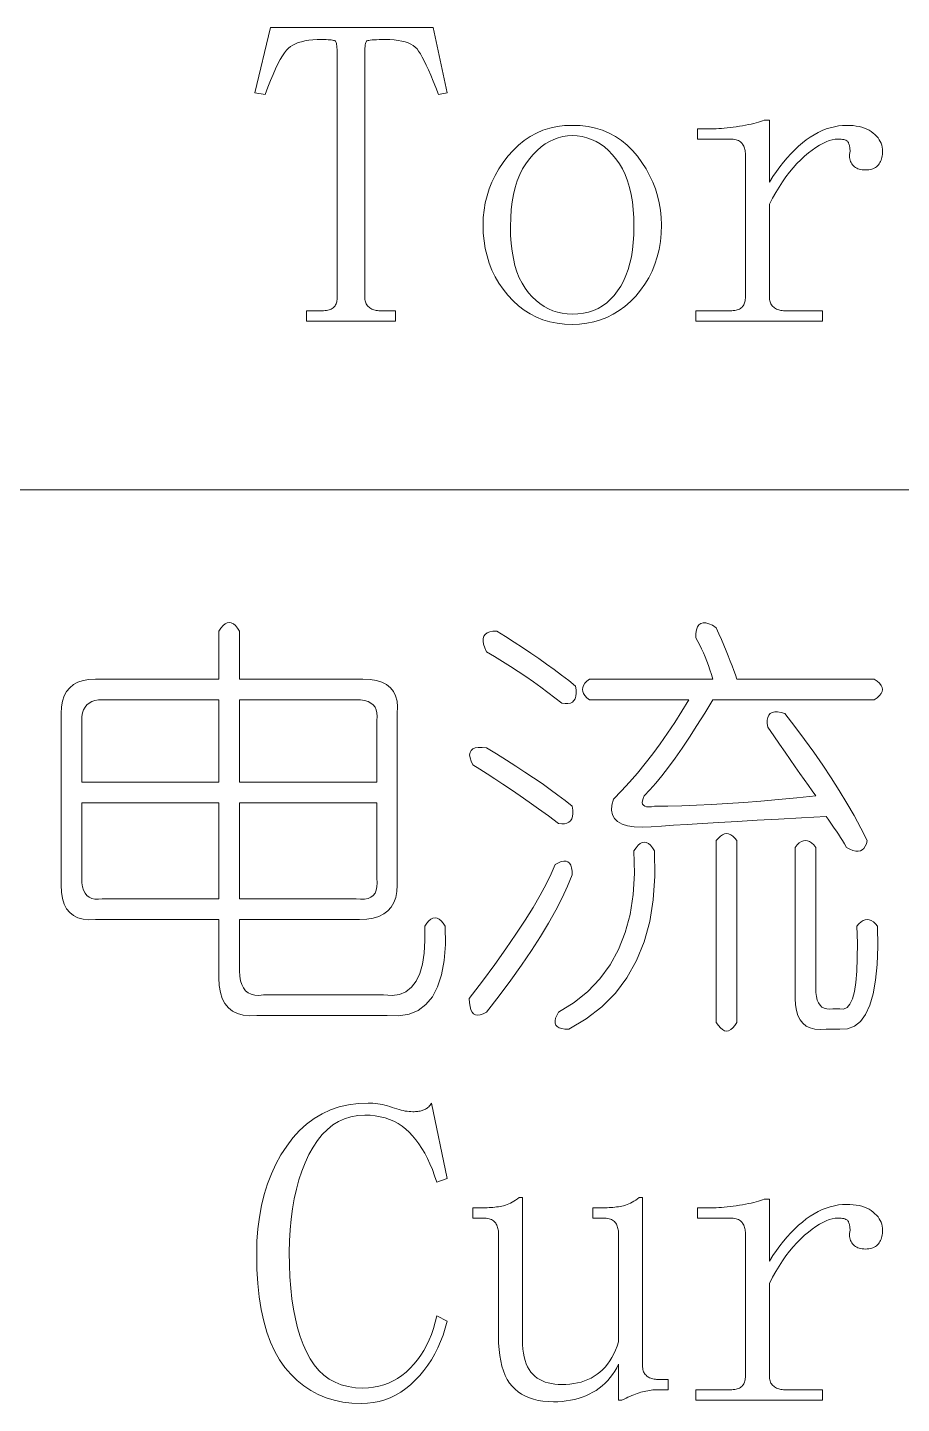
# Model space of a CAD drawing. Extents: x 1 to 297, y 1 to 210.
# Drawn here: x 92.81 to 97.18, y 35.78 to 42.65 of the extents above; entities that cross this region are included whole.
import ezdxf

# ---------------------------------------------------------------- set-up
doc = ezdxf.new("R2010")
doc.units = 0

msp = doc.modelspace()

# ---------------------------------------------------------------- linework, layer by layer
at = {"color": 7, "lineweight": 13}
msp.add_line((1.3055, 40.342), (219.3213, 40.342), dxfattribs=at)
for points in [[(94.6471, 41.1849), (94.2014, 41.1849), (94.2014, 41.2363), (94.2786, 41.2363), (94.2869, 41.2365), (94.2947, 41.237), (94.302, 41.2378), (94.3087, 41.239), (94.315, 41.2406), (94.3207, 41.2425), (94.326, 41.2447), (94.3307, 41.2473), (94.3349, 41.2502), (94.3386, 41.2534), (94.3418, 41.257), (94.3447, 41.261), (94.3473, 41.2653), (94.3495, 41.2699), (94.3514, 41.2749), (94.353, 41.2802), (94.3542, 41.2858), (94.355, 41.2918), (94.3555, 41.2982), (94.3557, 41.3049), (94.3557, 42.5049), (94.3556, 42.518), (94.3554, 42.5299), (94.3549, 42.5406), (94.3543, 42.5501), (94.3536, 42.5584), (94.3526, 42.5655), (94.3515, 42.5715), (94.3502, 42.5762), (94.3488, 42.5797), (94.3471, 42.582), (94.3449, 42.5836), (94.3417, 42.5851), (94.3374, 42.5864), (94.3321, 42.5875), (94.3257, 42.5884), (94.3183, 42.5892), (94.3099, 42.5898), (94.3005, 42.5902), (94.2901, 42.5905), (94.2786, 42.5906), (94.2553, 42.5901), (94.2335, 42.5889), (94.2131, 42.5867), (94.1942, 42.5837), (94.1768, 42.5799), (94.1608, 42.5751), (94.1463, 42.5696), (94.1332, 42.5631), (94.1216, 42.5559), (94.1114, 42.5477), (94.1018, 42.5377), (94.0917, 42.5247), (94.0812, 42.5089), (94.0703, 42.4901), (94.0589, 42.4684), (94.0471, 42.4438), (94.0349, 42.4163), (94.0223, 42.3859), (94.0092, 42.3525), (93.9957, 42.3163), (93.9443, 42.3249), (94.0214, 42.6506), (94.8357, 42.6506), (94.9043, 42.3249), (94.8614, 42.3163), (94.848, 42.351), (94.8352, 42.383), (94.823, 42.4123), (94.8114, 42.439), (94.8004, 42.4631), (94.7899, 42.4845), (94.7801, 42.5032), (94.7709, 42.5193), (94.7623, 42.5327), (94.7543, 42.5434), (94.7458, 42.5524), (94.7356, 42.5604), (94.7238, 42.5675), (94.7104, 42.5736), (94.6954, 42.5788), (94.6787, 42.583), (94.6604, 42.5863), (94.6404, 42.5887), (94.6189, 42.5901), (94.5957, 42.5906), (94.5793, 42.5905), (94.5645, 42.5902), (94.5512, 42.5898), (94.5395, 42.5892), (94.5293, 42.5884), (94.5206, 42.5875), (94.5135, 42.5864), (94.5079, 42.5851), (94.5039, 42.5836), (94.5014, 42.582), (94.4998, 42.5796), (94.4983, 42.5758), (94.4971, 42.5707), (94.4959, 42.5642), (94.495, 42.5563), (94.4942, 42.547), (94.4936, 42.5364), (94.4932, 42.5244), (94.4929, 42.511), (94.4929, 42.4963), (94.4929, 41.3049), (94.4931, 41.2982), (94.4937, 41.2918), (94.4948, 41.2858), (94.4963, 41.2802), (94.4982, 41.2749), (94.5006, 41.2699), (94.5033, 41.2653), (94.5066, 41.261), (94.5102, 41.257), (94.5143, 41.2534), (94.5187, 41.2502), (94.5234, 41.2473), (94.5283, 41.2447), (94.5335, 41.2425), (94.5389, 41.2406), (94.5446, 41.239), (94.5506, 41.2378), (94.5568, 41.237), (94.5633, 41.2365), (94.57, 41.2363), (94.6471, 41.2363)], [(95.9757, 41.6649), (95.9744, 41.6227), (95.9706, 41.5821), (95.9641, 41.5428), (95.9551, 41.5051), (95.9436, 41.4688), (95.9294, 41.4339), (95.9127, 41.4006), (95.8934, 41.3686), (95.8716, 41.3382), (95.8471, 41.3091), (95.8208, 41.2823), (95.7933, 41.2582), (95.7646, 41.237), (95.7347, 41.2186), (95.7036, 41.2031), (95.6712, 41.1903), (95.6377, 41.1804), (95.603, 41.1734), (95.5671, 41.1691), (95.53, 41.1677), (95.4913, 41.1692), (95.4541, 41.1735), (95.4183, 41.1808), (95.3839, 41.191), (95.3511, 41.2041), (95.3197, 41.2202), (95.2897, 41.2391), (95.2612, 41.261), (95.2342, 41.2857), (95.2086, 41.3134), (95.185, 41.3432), (95.1638, 41.3741), (95.1452, 41.4063), (95.129, 41.4396), (95.1154, 41.4741), (95.1042, 41.5099), (95.0955, 41.5468), (95.0893, 41.585), (95.0855, 41.6243), (95.0843, 41.6649), (95.0855, 41.7022), (95.0893, 41.7389), (95.0955, 41.7749), (95.1042, 41.8102), (95.1154, 41.8449), (95.129, 41.8788), (95.1452, 41.9121), (95.1638, 41.9446), (95.185, 41.9765), (95.2086, 42.0077), (95.2342, 42.037), (95.2612, 42.0633), (95.2897, 42.0864), (95.3197, 42.1065), (95.3511, 42.1234), (95.3839, 42.1373), (95.4183, 42.1481), (95.4541, 42.1558), (95.4913, 42.1605), (95.53, 42.162), (95.5703, 42.1605), (95.6089, 42.1558), (95.6457, 42.1481), (95.6809, 42.1373), (95.7143, 42.1234), (95.746, 42.1065), (95.776, 42.0864), (95.8043, 42.0633), (95.8309, 42.037), (95.8557, 42.0077), (95.8785, 41.9765), (95.8989, 41.9446), (95.9169, 41.9121), (95.9325, 41.8788), (95.9457, 41.8449), (95.9565, 41.8102), (95.9649, 41.7749), (95.9709, 41.7389), (95.9745, 41.7022)], [(96.5157, 41.8791), (96.533, 41.9059), (96.5505, 41.9314), (96.5683, 41.9556), (96.5863, 41.9786), (96.6046, 42.0002), (96.6232, 42.0206), (96.642, 42.0396), (96.6611, 42.0574), (96.6804, 42.0739), (96.7, 42.0891), (96.7197, 42.103), (96.7396, 42.1154), (96.7595, 42.1263), (96.7795, 42.1358), (96.7996, 42.1438), (96.8198, 42.1503), (96.8401, 42.1554), (96.8605, 42.1591), (96.8809, 42.1613), (96.9014, 42.162), (96.9182, 42.1616), (96.9342, 42.1605), (96.9494, 42.1585), (96.9638, 42.1558), (96.9775, 42.1524), (96.9904, 42.1481), (97.0025, 42.1431), (97.0139, 42.1373), (97.0245, 42.1308), (97.0343, 42.1234), (97.0432, 42.1156), (97.0513, 42.1075), (97.0583, 42.0991), (97.0645, 42.0905), (97.0696, 42.0816), (97.0739, 42.0725), (97.0772, 42.0631), (97.0795, 42.0535), (97.081, 42.0436), (97.0814, 42.0334), (97.0812, 42.025), (97.0806, 42.017), (97.0795, 42.0093), (97.078, 42.0019), (97.0761, 41.9949), (97.0737, 41.9882), (97.0709, 41.9818), (97.0677, 41.9758), (97.0641, 41.9702), (97.06, 41.9649), (97.0555, 41.96), (97.0506, 41.9556), (97.0452, 41.9517), (97.0394, 41.9484), (97.0332, 41.9456), (97.0266, 41.9433), (97.0195, 41.9415), (97.012, 41.9402), (97.0041, 41.9394), (96.9957, 41.9391), (96.9874, 41.9394), (96.9794, 41.9402), (96.9719, 41.9415), (96.9649, 41.9433), (96.9582, 41.9456), (96.952, 41.9484), (96.9462, 41.9517), (96.9408, 41.9556), (96.9359, 41.96), (96.9314, 41.9649), (96.9274, 41.9702), (96.9241, 41.9758), (96.9213, 41.9818), (96.9191, 41.9882), (96.9175, 41.9949), (96.9165, 42.0019), (96.9161, 42.0093), (96.9163, 42.017), (96.9172, 42.025), (96.9186, 42.0334), (96.9185, 42.0385), (96.9182, 42.0434), (96.9178, 42.0481), (96.9172, 42.0526), (96.9164, 42.057), (96.9155, 42.0612), (96.9144, 42.0652), (96.9131, 42.0691), (96.9116, 42.0728), (96.91, 42.0763), (96.9079, 42.0795), (96.9052, 42.0825), (96.9018, 42.085), (96.8977, 42.0873), (96.8929, 42.0891), (96.8874, 42.0907), (96.8812, 42.0919), (96.8743, 42.0927), (96.8668, 42.0933), (96.8586, 42.0934), (96.8446, 42.0926), (96.8299, 42.09), (96.8147, 42.0857), (96.7989, 42.0797), (96.7825, 42.072), (96.7655, 42.0626), (96.7479, 42.0514), (96.7297, 42.0386), (96.7108, 42.024), (96.6914, 42.0077), (96.6719, 41.9899), (96.6529, 41.9707), (96.6342, 41.9501), (96.616, 41.9282), (96.5982, 41.9049), (96.5809, 41.8802), (96.5639, 41.8541), (96.5474, 41.8267), (96.5314, 41.7979), (96.5157, 41.7677), (96.5157, 41.3049), (96.5159, 41.2982), (96.5166, 41.2918), (96.5176, 41.2858), (96.5191, 41.2802), (96.5211, 41.2749), (96.5234, 41.2699), (96.5262, 41.2653), (96.5294, 41.261), (96.5331, 41.257), (96.5371, 41.2534), (96.5415, 41.2502), (96.5462, 41.2473), (96.5512, 41.2447), (96.5563, 41.2425), (96.5618, 41.2406), (96.5675, 41.239), (96.5734, 41.2378), (96.5797, 41.237), (96.5861, 41.2365), (96.5928, 41.2363), (96.7814, 41.2363), (96.7814, 41.1849), (96.1471, 41.1849), (96.1471, 41.2363), (96.3186, 41.2363), (96.3269, 41.2365), (96.3347, 41.237), (96.342, 41.2378), (96.3487, 41.239), (96.355, 41.2406), (96.3607, 41.2425), (96.366, 41.2447), (96.3707, 41.2473), (96.3749, 41.2502), (96.3786, 41.2534), (96.3818, 41.257), (96.3847, 41.261), (96.3873, 41.2653), (96.3895, 41.2699), (96.3914, 41.2749), (96.393, 41.2802), (96.3942, 41.2858), (96.395, 41.2918), (96.3955, 41.2982), (96.3957, 41.3049), (96.3957, 42.0163), (96.3955, 42.023), (96.395, 42.0295), (96.3942, 42.0357), (96.393, 42.0417), (96.3914, 42.0474), (96.3895, 42.0528), (96.3873, 42.058), (96.3847, 42.0629), (96.3818, 42.0676), (96.3786, 42.072), (96.3749, 42.0761), (96.3707, 42.0797), (96.366, 42.0829), (96.3607, 42.0857), (96.355, 42.0881), (96.3487, 42.09), (96.342, 42.0915), (96.3347, 42.0926), (96.3269, 42.0932), (96.3186, 42.0934), (96.1557, 42.0934), (96.1557, 42.1449), (96.2243, 42.1449), (96.2365, 42.145), (96.2491, 42.1454), (96.2622, 42.146), (96.2757, 42.1469), (96.2896, 42.1481), (96.304, 42.1495), (96.3188, 42.1512), (96.334, 42.1531), (96.3496, 42.1553), (96.3657, 42.1577), (96.3816, 42.1603), (96.3967, 42.163), (96.4111, 42.1658), (96.4247, 42.1687), (96.4375, 42.1716), (96.4495, 42.1747), (96.4608, 42.1778), (96.4713, 42.181), (96.481, 42.1843), (96.49, 42.1877), (96.5157, 42.1877)], [(95.2214, 41.6563), (95.2223, 41.6129), (95.225, 41.5718), (95.2295, 41.533), (95.2358, 41.4965), (95.2439, 41.4624), (95.2538, 41.4305), (95.2655, 41.401), (95.279, 41.3738), (95.2943, 41.3489), (95.3114, 41.3263), (95.3298, 41.3059), (95.349, 41.2877), (95.3689, 41.2716), (95.3896, 41.2577), (95.4111, 41.2459), (95.4333, 41.2363), (95.4563, 41.2288), (95.4801, 41.2234), (95.5047, 41.2202), (95.53, 41.2191), (95.5585, 41.2203), (95.5857, 41.2238), (95.6116, 41.2296), (95.6363, 41.2377), (95.6596, 41.2481), (95.6817, 41.2608), (95.7025, 41.2758), (95.722, 41.2932), (95.7402, 41.3129), (95.7571, 41.3349), (95.7726, 41.3589), (95.7865, 41.3847), (95.7987, 41.4124), (95.8092, 41.4418), (95.8182, 41.4731), (95.8255, 41.5061), (95.8312, 41.541), (95.8353, 41.5776), (95.8378, 41.616), (95.8386, 41.6563), (95.8377, 41.6998), (95.835, 41.7411), (95.8305, 41.7804), (95.8242, 41.8174), (95.8161, 41.8524), (95.8062, 41.8851), (95.7945, 41.9158), (95.781, 41.9443), (95.7657, 41.9706), (95.7486, 41.9949), (95.7302, 42.0168), (95.711, 42.0365), (95.6911, 42.0539), (95.6704, 42.0689), (95.6489, 42.0816), (95.6267, 42.0921), (95.6037, 42.1002), (95.5799, 42.1059), (95.5553, 42.1094), (95.53, 42.1106), (95.5063, 42.1094), (95.483, 42.1059), (95.4603, 42.1002), (95.4381, 42.0921), (95.4164, 42.0816), (95.3953, 42.0689), (95.3746, 42.0539), (95.3545, 42.0365), (95.3348, 42.0168), (95.3157, 41.9949), (95.2978, 41.9706), (95.2818, 41.9443), (95.2676, 41.9158), (95.2554, 41.8851), (95.245, 41.8524), (95.2365, 41.8174), (95.2299, 41.7804), (95.2252, 41.7411), (95.2224, 41.6998)], [(93.8671, 39.6363), (93.8671, 39.3963), (94.4843, 39.3963), (94.5199, 39.3946), (94.5515, 39.3894), (94.5789, 39.3809), (94.6022, 39.3689), (94.6214, 39.3534), (94.6365, 39.3346), (94.6475, 39.3123), (94.6543, 39.2866), (94.6571, 39.2574), (94.6557, 39.2249), (94.6557, 38.3677), (94.6538, 38.3351), (94.6482, 38.306), (94.6387, 38.2803), (94.6255, 38.258), (94.6086, 38.2391), (94.5878, 38.2237), (94.5633, 38.2117), (94.535, 38.2031), (94.503, 38.198), (94.4671, 38.1963), (93.8671, 38.1963), (93.8671, 37.9391), (93.8683, 37.9133), (93.8719, 37.8905), (93.8779, 37.8707), (93.8863, 37.8541), (93.8971, 37.8406), (93.9103, 37.8301), (93.9259, 37.8227), (93.9439, 37.8185), (93.9643, 37.8173), (93.9871, 37.8191), (94.5871, 37.8191), (94.6293, 37.8164), (94.6667, 37.8219), (94.6992, 37.8356), (94.727, 37.8575), (94.75, 37.8877), (94.7682, 37.9261), (94.7815, 37.9727), (94.7901, 38.0276), (94.7939, 38.0907), (94.7929, 38.162), (94.8031, 38.1774), (94.8134, 38.1894), (94.8237, 38.198), (94.834, 38.2031), (94.8443, 38.2049), (94.8546, 38.2031), (94.8649, 38.198), (94.8751, 38.1894), (94.8854, 38.1774), (94.8957, 38.162), (94.8959, 38.0711), (94.8895, 37.9906), (94.8767, 37.9203), (94.8573, 37.8603), (94.8314, 37.8106), (94.799, 37.7711), (94.7601, 37.742), (94.7147, 37.7231), (94.6627, 37.7146), (94.6043, 37.7163), (93.9529, 37.7163), (93.917, 37.7151), (93.885, 37.7183), (93.8567, 37.7261), (93.8322, 37.7382), (93.8114, 37.7549), (93.7944, 37.7759), (93.7812, 37.8015), (93.7718, 37.8315), (93.7662, 37.8659), (93.7643, 37.9049), (93.7643, 38.1963), (93.1471, 38.1963), (93.1146, 38.1949), (93.0854, 38.1977), (93.0597, 38.2045), (93.0374, 38.2155), (93.0186, 38.2306), (93.0031, 38.2498), (92.9911, 38.2731), (92.9826, 38.3005), (92.9774, 38.3321), (92.9757, 38.3677), (92.9757, 39.2249), (92.9774, 39.2574), (92.9826, 39.2866), (92.9911, 39.3123), (93.0031, 39.3346), (93.0186, 39.3534), (93.0374, 39.3689), (93.0597, 39.3809), (93.0854, 39.3894), (93.1146, 39.3946), (93.1471, 39.3963), (93.7643, 39.3963), (93.7643, 39.6363), (93.7746, 39.6517), (93.7849, 39.6637), (93.7951, 39.6723), (93.8054, 39.6774), (93.8157, 39.6791), (93.826, 39.6774), (93.8363, 39.6723), (93.8466, 39.6637), (93.8568, 39.6517)], [(96.25, 39.6534), (96.2634, 39.6231), (96.2761, 39.5938), (96.2881, 39.5655), (96.2994, 39.5382), (96.31, 39.512), (96.3199, 39.4868), (96.3292, 39.4626), (96.3378, 39.4395), (96.3456, 39.4174), (96.3529, 39.3963), (97.0386, 39.3963), (97.054, 39.386), (97.066, 39.3757), (97.0746, 39.3654), (97.0797, 39.3551), (97.0814, 39.3449), (97.0797, 39.3346), (97.0746, 39.3243), (97.066, 39.314), (97.054, 39.3037), (97.0386, 39.2934), (96.2328, 39.2934), (96.1924, 39.2269), (96.1533, 39.1645), (96.1156, 39.1062), (96.0793, 39.0521), (96.0443, 39.002), (96.0107, 38.9561), (95.9785, 38.9142), (95.9476, 38.8765), (95.9181, 38.8429), (95.89, 38.8134), (95.8843, 38.8006), (95.8811, 38.7894), (95.8802, 38.78), (95.8818, 38.7723), (95.8857, 38.7663), (95.8921, 38.762), (95.9008, 38.7594), (95.9119, 38.7586), (95.9255, 38.7594), (95.9414, 38.762), (96.0081, 38.7625), (96.0779, 38.7641), (96.1507, 38.7666), (96.2267, 38.7702), (96.3057, 38.7749), (96.3878, 38.7805), (96.473, 38.7872), (96.5613, 38.7949), (96.6527, 38.8037), (96.7471, 38.8134), (96.7293, 38.8385), (96.7101, 38.8655), (96.6895, 38.8947), (96.6676, 38.9259), (96.6443, 38.9591), (96.6196, 38.9945), (96.5935, 39.0318), (96.5661, 39.0713), (96.5373, 39.1127), (96.5071, 39.1563), (96.5049, 39.1755), (96.5051, 39.1919), (96.5077, 39.2057), (96.5126, 39.2166), (96.52, 39.2249), (96.5298, 39.2303), (96.5419, 39.2331), (96.5565, 39.2331), (96.5735, 39.2303), (96.5928, 39.2249), (96.6432, 39.1599), (96.6916, 39.0953), (96.7379, 39.031), (96.7821, 38.967), (96.8243, 38.9034), (96.8644, 38.8402), (96.9025, 38.7773), (96.9385, 38.7147), (96.9724, 38.6525), (97.0043, 38.5906), (97.0002, 38.5748), (96.9947, 38.5618), (96.9878, 38.5515), (96.9796, 38.5439), (96.97, 38.5391), (96.959, 38.5371), (96.9467, 38.5378), (96.933, 38.5412), (96.9179, 38.5474), (96.9014, 38.5563), (96.8911, 38.5733), (96.8809, 38.5899), (96.8706, 38.6062), (96.8603, 38.6221), (96.85, 38.6377), (96.8397, 38.653), (96.8294, 38.6679), (96.8191, 38.6825), (96.8089, 38.6967), (96.7986, 38.7106), (96.6757, 38.7039), (96.5606, 38.6975), (96.4535, 38.6915), (96.3542, 38.6859), (96.2629, 38.6806), (96.1794, 38.6756), (96.1038, 38.671), (96.036, 38.6667), (95.9762, 38.6627), (95.9243, 38.6591), (95.8792, 38.6574), (95.8399, 38.6591), (95.8065, 38.6643), (95.7789, 38.6729), (95.7571, 38.6849), (95.7412, 38.7003), (95.7311, 38.7191), (95.7268, 38.7414), (95.7283, 38.7671), (95.7357, 38.7963), (95.7765, 38.8383), (95.8166, 38.882), (95.856, 38.9274), (95.8948, 38.9746), (95.9329, 39.0234), (95.9702, 39.074), (96.0069, 39.1263), (96.0429, 39.1803), (96.0782, 39.236), (96.1129, 39.2934), (95.6157, 39.2934), (95.6034, 39.3037), (95.5938, 39.314), (95.5869, 39.3243), (95.5828, 39.3346), (95.5814, 39.3449), (95.5828, 39.3551), (95.5869, 39.3654), (95.5938, 39.3757), (95.6034, 39.386), (95.6157, 39.3963), (96.2328, 39.3963), (96.2258, 39.4199), (96.2185, 39.4429), (96.2107, 39.4652), (96.2027, 39.4868), (96.1943, 39.5077), (96.1855, 39.5279), (96.1765, 39.5475), (96.167, 39.5663), (96.1572, 39.5845), (96.1471, 39.602), (96.1482, 39.6241), (96.1513, 39.6425), (96.1564, 39.657), (96.1636, 39.6678), (96.1729, 39.6749), (96.1842, 39.6781), (96.1975, 39.6776), (96.213, 39.6733), (96.2305, 39.6653)], [(95.1529, 39.6363), (95.1969, 39.6089), (95.2399, 39.5814), (95.2819, 39.554), (95.3229, 39.5266), (95.3629, 39.4991), (95.4018, 39.4717), (95.4397, 39.4443), (95.4765, 39.4169), (95.5123, 39.3894), (95.5471, 39.362), (95.5495, 39.3426), (95.5499, 39.3257), (95.5482, 39.3111), (95.5444, 39.2989), (95.5386, 39.2891), (95.5307, 39.2818), (95.5207, 39.2768), (95.5087, 39.2742), (95.4947, 39.2741), (95.4786, 39.2763), (95.4439, 39.3035), (95.4086, 39.3305), (95.3726, 39.357), (95.3359, 39.3833), (95.2986, 39.4091), (95.2605, 39.4347), (95.2218, 39.4599), (95.1823, 39.4847), (95.1422, 39.5093), (95.1014, 39.5334), (95.0927, 39.553), (95.087, 39.5705), (95.0844, 39.5859), (95.085, 39.5993), (95.0886, 39.6106), (95.0953, 39.6198), (95.105, 39.627), (95.1179, 39.6322), (95.1338, 39.6353)], [(93.7643, 39.2934), (93.1814, 39.2934), (93.1619, 39.2924), (93.1444, 39.2893), (93.129, 39.2842), (93.1156, 39.277), (93.1043, 39.2677), (93.095, 39.2564), (93.0878, 39.243), (93.0827, 39.2276), (93.0796, 39.2101), (93.0786, 39.1906), (93.0786, 38.882), (93.7643, 38.882)], [(94.45, 39.2934), (93.8671, 39.2934), (93.8671, 38.882), (94.5529, 38.882), (94.5529, 39.1906), (94.5549, 39.2101), (94.5542, 39.2276), (94.5508, 39.243), (94.5446, 39.2564), (94.5357, 39.2677), (94.5241, 39.277), (94.5097, 39.2842), (94.4925, 39.2893), (94.4726, 39.2924)], [(95.1014, 39.0534), (95.152, 39.0227), (95.2009, 38.9924), (95.248, 38.9624), (95.2934, 38.9327), (95.3371, 38.9034), (95.3791, 38.8745), (95.4194, 38.8458), (95.458, 38.8175), (95.4949, 38.7896), (95.53, 38.762), (95.5324, 38.7426), (95.5327, 38.7257), (95.531, 38.7111), (95.5273, 38.6989), (95.5214, 38.6891), (95.5135, 38.6818), (95.5036, 38.6768), (95.4916, 38.6742), (95.4775, 38.6741), (95.4614, 38.6763), (95.4109, 38.7131), (95.362, 38.7483), (95.3148, 38.7817), (95.2694, 38.8134), (95.2257, 38.8434), (95.1837, 38.8717), (95.1434, 38.8983), (95.1049, 38.9231), (95.068, 38.9463), (95.0329, 38.9677), (95.0243, 38.9871), (95.0191, 39.0041), (95.0174, 39.0186), (95.0191, 39.0308), (95.0243, 39.0406), (95.0329, 39.0479), (95.0449, 39.0529), (95.0603, 39.0555), (95.0791, 39.0557)], [(93.7643, 38.7791), (93.0786, 38.7791), (93.0786, 38.402), (93.0796, 38.3794), (93.0827, 38.3595), (93.0878, 38.3423), (93.095, 38.3279), (93.1043, 38.3163), (93.1156, 38.3074), (93.129, 38.3012), (93.1444, 38.2978), (93.1619, 38.2971), (93.1814, 38.2991), (93.7643, 38.2991)], [(94.5529, 38.7791), (93.8671, 38.7791), (93.8671, 38.2991), (94.45, 38.2991), (94.4726, 38.2971), (94.4925, 38.2978), (94.5097, 38.3012), (94.5241, 38.3074), (94.5357, 38.3163), (94.5446, 38.3279), (94.5508, 38.3423), (94.5542, 38.3595), (94.5549, 38.3794), (94.5529, 38.402)], [(96.3529, 38.5906), (96.3529, 37.682), (96.3426, 37.6666), (96.3323, 37.6546), (96.322, 37.646), (96.3117, 37.6409), (96.3014, 37.6391), (96.2911, 37.6409), (96.2809, 37.646), (96.2706, 37.6546), (96.2603, 37.6666), (96.25, 37.682), (96.25, 38.5906), (96.2603, 38.6029), (96.2706, 38.6125), (96.2809, 38.6194), (96.2911, 38.6235), (96.3014, 38.6249), (96.3117, 38.6235), (96.322, 38.6194), (96.3323, 38.6125), (96.3426, 38.6029)], [(95.8386, 38.5391), (95.8489, 38.5546), (95.8591, 38.5666), (95.8694, 38.5751), (95.8797, 38.5803), (95.89, 38.582), (95.9003, 38.5803), (95.9106, 38.5751), (95.9209, 38.5666), (95.9311, 38.5546), (95.9414, 38.5391), (95.9433, 38.413), (95.9352, 38.295), (95.9173, 38.1853), (95.8893, 38.0838), (95.8514, 37.9906), (95.8036, 37.9055), (95.7458, 37.8287), (95.6781, 37.7602), (95.6004, 37.6998), (95.5129, 37.6477), (95.4938, 37.6486), (95.4779, 37.6511), (95.465, 37.6554), (95.4553, 37.6614), (95.4486, 37.6691), (95.445, 37.6786), (95.4445, 37.6897), (95.447, 37.7026), (95.4527, 37.7171), (95.4614, 37.7334), (95.5393, 37.7816), (95.6082, 37.837), (95.6682, 37.8995), (95.7193, 37.9693), (95.7614, 38.0463), (95.7947, 38.1305), (95.819, 38.2218), (95.8344, 38.3204), (95.841, 38.4262)], [(96.7471, 38.5563), (96.7471, 37.8534), (96.748, 37.8308), (96.7506, 37.8109), (96.7549, 37.7938), (96.7608, 37.7794), (96.7686, 37.7677), (96.778, 37.7588), (96.7891, 37.7526), (96.802, 37.7492), (96.8166, 37.7485), (96.8329, 37.7506), (96.8671, 37.7506), (96.8865, 37.7485), (96.9035, 37.7561), (96.9181, 37.7732), (96.9302, 37.7999), (96.94, 37.8363), (96.9474, 37.8822), (96.9523, 37.9378), (96.9549, 38.0029), (96.9551, 38.0777), (96.9529, 38.162), (96.9631, 38.1743), (96.9734, 38.1839), (96.9837, 38.1908), (96.994, 38.1949), (97.0043, 38.1963), (97.0146, 38.1949), (97.0249, 38.1908), (97.0351, 38.1839), (97.0454, 38.1743), (97.0557, 38.162), (97.0569, 38.0612), (97.0536, 37.9714), (97.0459, 37.8925), (97.0338, 37.8246), (97.0171, 37.7677), (96.9961, 37.7218), (96.9705, 37.6868), (96.9405, 37.6628), (96.9061, 37.6498), (96.8671, 37.6477), (96.7986, 37.6477), (96.7692, 37.6462), (96.743, 37.6484), (96.7199, 37.6544), (96.6998, 37.6642), (96.6829, 37.6777), (96.669, 37.695), (96.6582, 37.7161), (96.6505, 37.741), (96.6458, 37.7696), (96.6443, 37.802), (96.6443, 38.5563), (96.6546, 38.5686), (96.6649, 38.5782), (96.6751, 38.5851), (96.6854, 38.5892), (96.6957, 38.5906), (96.706, 38.5892), (96.7163, 38.5851), (96.7266, 38.5782), (96.7369, 38.5686)], [(95.4443, 38.4706), (95.4606, 38.4793), (95.4751, 38.485), (95.488, 38.4875), (95.4991, 38.487), (95.5086, 38.4834), (95.5163, 38.4767), (95.5223, 38.467), (95.5266, 38.4541), (95.5291, 38.4382), (95.53, 38.4191), (95.5072, 38.3629), (95.4799, 38.3039), (95.4482, 38.2422), (95.4121, 38.1778), (95.3714, 38.1106), (95.3263, 38.0406), (95.2768, 37.9679), (95.2228, 37.8925), (95.1643, 37.8143), (95.1014, 37.7334), (95.0851, 37.7249), (95.0706, 37.7197), (95.0577, 37.718), (95.0466, 37.7197), (95.0371, 37.7249), (95.0294, 37.7334), (95.0234, 37.7454), (95.0191, 37.7609), (95.0166, 37.7797), (95.0157, 37.802), (95.0817, 37.8889), (95.1426, 37.9714), (95.1983, 38.0494), (95.2489, 38.1229), (95.2943, 38.192), (95.3346, 38.2566), (95.3697, 38.3168), (95.3997, 38.3725), (95.4246, 38.4238)], [(94.4757, 35.7791), (94.4287, 35.7809), (94.3837, 35.7863), (94.3406, 35.7953), (94.2995, 35.8079), (94.2604, 35.8241), (94.2232, 35.8439), (94.188, 35.8673), (94.1548, 35.8943), (94.1236, 35.9249), (94.0943, 35.9591), (94.0674, 35.9972), (94.0434, 36.0394), (94.0222, 36.0857), (94.0038, 36.1361), (93.9882, 36.1906), (93.9755, 36.2492), (93.9656, 36.3119), (93.9585, 36.3788), (93.9543, 36.4498), (93.9529, 36.5249), (93.9544, 36.5889), (93.9589, 36.6507), (93.9664, 36.7103), (93.9769, 36.7676), (93.9904, 36.8227), (94.0069, 36.8756), (94.0264, 36.9263), (94.0489, 36.9747), (94.0744, 37.0209), (94.1029, 37.0649), (94.1339, 37.1056), (94.1671, 37.142), (94.2025, 37.1741), (94.24, 37.202), (94.2796, 37.2256), (94.3214, 37.2449), (94.3654, 37.2599), (94.4114, 37.2706), (94.4596, 37.277), (94.51, 37.2791), (94.522, 37.2789), (94.534, 37.2783), (94.546, 37.2772), (94.558, 37.2757), (94.57, 37.2738), (94.582, 37.2714), (94.594, 37.2686), (94.606, 37.2654), (94.618, 37.2618), (94.63, 37.2577), (94.6418, 37.2536), (94.6533, 37.25), (94.6645, 37.2468), (94.6753, 37.244), (94.6857, 37.2416), (94.6958, 37.2397), (94.7056, 37.2382), (94.715, 37.2371), (94.7241, 37.2365), (94.7328, 37.2363), (94.7396, 37.2364), (94.7461, 37.2366), (94.7523, 37.2371), (94.7582, 37.2377), (94.7639, 37.2384), (94.7694, 37.2394), (94.7746, 37.2405), (94.7795, 37.2418), (94.7841, 37.2432), (94.7886, 37.2449), (94.7928, 37.2467), (94.797, 37.249), (94.801, 37.2515), (94.805, 37.2545), (94.8089, 37.2577), (94.8127, 37.2613), (94.8165, 37.2653), (94.8201, 37.2695), (94.8237, 37.2742), (94.8271, 37.2791), (94.9043, 36.902), (94.8529, 36.8849), (94.8422, 36.9167), (94.8309, 36.9469), (94.8189, 36.9756), (94.8062, 37.0028), (94.7929, 37.0284), (94.7788, 37.0525), (94.7641, 37.0751), (94.7486, 37.0961), (94.7325, 37.1155), (94.7157, 37.1334), (94.6981, 37.1497), (94.6794, 37.1643), (94.6597, 37.1771), (94.6389, 37.1883), (94.6171, 37.1977), (94.5943, 37.2054), (94.5705, 37.2114), (94.5457, 37.2157), (94.5198, 37.2183), (94.4929, 37.2191), (94.4577, 37.2172), (94.4241, 37.2113), (94.3922, 37.2014), (94.3619, 37.1876), (94.3332, 37.1699), (94.3062, 37.1482), (94.2808, 37.1225), (94.257, 37.093), (94.2348, 37.0595), (94.2143, 37.022), (94.1956, 36.9816), (94.1788, 36.9394), (94.164, 36.8952), (94.1512, 36.8492), (94.1404, 36.8013), (94.1315, 36.7515), (94.1246, 36.6998), (94.1197, 36.6462), (94.1167, 36.5908), (94.1157, 36.5334), (94.1166, 36.4714), (94.1191, 36.4121), (94.1234, 36.3555), (94.1294, 36.3017), (94.1371, 36.2506), (94.1466, 36.2022), (94.1577, 36.1566), (94.1706, 36.1138), (94.1851, 36.0737), (94.2014, 36.0363), (94.2197, 36.0021), (94.2402, 35.9715), (94.2629, 35.9445), (94.2878, 35.9211), (94.315, 35.9013), (94.3444, 35.8851), (94.376, 35.8725), (94.4099, 35.8635), (94.446, 35.8581), (94.4843, 35.8563), (94.5113, 35.8573), (94.5376, 35.8602), (94.5631, 35.8652), (94.5878, 35.8721), (94.6118, 35.8809), (94.635, 35.8918), (94.6574, 35.9046), (94.679, 35.9194), (94.6999, 35.9361), (94.72, 35.9549), (94.7391, 35.9752), (94.7569, 35.9969), (94.7734, 36.0198), (94.7886, 36.044), (94.8025, 36.0695), (94.8151, 36.0963), (94.8265, 36.1244), (94.8366, 36.1537), (94.8454, 36.1844), (94.8529, 36.2163), (94.9043, 36.1906), (94.895, 36.1552), (94.8842, 36.1211), (94.872, 36.0884), (94.8583, 36.0569), (94.8432, 36.0266), (94.8266, 35.9977), (94.8086, 35.9701), (94.7891, 35.9437), (94.7681, 35.9186), (94.7457, 35.8949), (94.7222, 35.8729), (94.6979, 35.8532), (94.6728, 35.8358), (94.647, 35.8208), (94.6204, 35.8081), (94.593, 35.7977), (94.5648, 35.7896), (94.5359, 35.7838), (94.5062, 35.7803)], [(95.4786, 35.8734), (95.4988, 35.8739), (95.5185, 35.8755), (95.5376, 35.8781), (95.5561, 35.8817), (95.5739, 35.8863), (95.5912, 35.8919), (95.6079, 35.8986), (95.6239, 35.9063), (95.6394, 35.9151), (95.6543, 35.9249), (95.6685, 35.9357), (95.6819, 35.9478), (95.6945, 35.9611), (95.7064, 35.9756), (95.7175, 35.9913), (95.7278, 36.0082), (95.7374, 36.0263), (95.7462, 36.0455), (95.7542, 36.066), (95.7614, 36.0877), (95.7614, 36.6277), (95.7613, 36.6344), (95.7607, 36.6409), (95.7599, 36.6471), (95.7587, 36.6531), (95.7571, 36.6588), (95.7552, 36.6642), (95.753, 36.6694), (95.7505, 36.6743), (95.7475, 36.679), (95.7443, 36.6834), (95.7406, 36.6875), (95.7364, 36.6911), (95.7317, 36.6944), (95.7265, 36.6971), (95.7207, 36.6995), (95.7145, 36.7014), (95.7077, 36.7029), (95.7004, 36.704), (95.6926, 36.7046), (95.6843, 36.7049), (95.6329, 36.7049), (95.6329, 36.7563), (95.6843, 36.7563), (95.6945, 36.7564), (95.7045, 36.7566), (95.7144, 36.7571), (95.7241, 36.7577), (95.7336, 36.7584), (95.7429, 36.7594), (95.7521, 36.7605), (95.7611, 36.7618), (95.7699, 36.7632), (95.7786, 36.7649), (95.7871, 36.7668), (95.7957, 36.7693), (95.8043, 36.7723), (95.8129, 36.7758), (95.8214, 36.7799), (95.83, 36.7844), (95.8386, 36.7895), (95.8471, 36.795), (95.8557, 36.8011), (95.8643, 36.8077), (95.8814, 36.8077), (95.8814, 35.9677), (95.8816, 35.961), (95.8823, 35.9547), (95.8834, 35.9487), (95.8848, 35.943), (95.8868, 35.9377), (95.8891, 35.9327), (95.8919, 35.9281), (95.8951, 35.9238), (95.8988, 35.9199), (95.9029, 35.9163), (95.9073, 35.913), (95.9119, 35.9101), (95.9169, 35.9075), (95.9221, 35.9053), (95.9275, 35.9034), (95.9332, 35.9019), (95.9392, 35.9007), (95.9454, 35.8998), (95.9518, 35.8993), (95.9586, 35.8991), (96.01, 35.8991), (96.01, 35.8477), (95.9586, 35.8477), (95.95, 35.8476), (95.9414, 35.8472), (95.9329, 35.8466), (95.9243, 35.8457), (95.9157, 35.8445), (95.9071, 35.8431), (95.8986, 35.8414), (95.89, 35.8395), (95.8814, 35.8373), (95.8729, 35.8349), (95.8642, 35.8322), (95.8554, 35.8292), (95.8464, 35.826), (95.8372, 35.8225), (95.8279, 35.8188), (95.8183, 35.8148), (95.8087, 35.8106), (95.7988, 35.8061), (95.7888, 35.8013), (95.7786, 35.7963), (95.7614, 35.7963), (95.7614, 35.9763), (95.7524, 35.9579), (95.7426, 35.9405), (95.7318, 35.924), (95.7203, 35.9084), (95.7079, 35.8938), (95.6946, 35.8801), (95.6804, 35.8674), (95.6654, 35.8556), (95.6496, 35.8448), (95.6329, 35.8349), (95.6155, 35.8259), (95.5975, 35.8179), (95.5791, 35.8108), (95.5602, 35.8047), (95.5407, 35.7995), (95.5207, 35.7953), (95.5003, 35.792), (95.4793, 35.7896), (95.4577, 35.7882), (95.4357, 35.7877), (95.409, 35.7885), (95.3836, 35.7908), (95.3596, 35.7947), (95.337, 35.8001), (95.3157, 35.807), (95.2958, 35.8155), (95.2773, 35.8255), (95.2602, 35.8371), (95.2444, 35.8502), (95.23, 35.8649), (95.217, 35.8812), (95.2053, 35.8995), (95.195, 35.9196), (95.1861, 35.9417), (95.1786, 35.9656), (95.1724, 35.9914), (95.1676, 36.0191), (95.1642, 36.0486), (95.1621, 36.0801), (95.1614, 36.1134), (95.1614, 36.6277), (95.1613, 36.6344), (95.1607, 36.6409), (95.1599, 36.6471), (95.1587, 36.6531), (95.1571, 36.6588), (95.1553, 36.6642), (95.153, 36.6694), (95.1505, 36.6743), (95.1475, 36.679), (95.1443, 36.6834), (95.1406, 36.6875), (95.1364, 36.6911), (95.1317, 36.6944), (95.1264, 36.6971), (95.1207, 36.6995), (95.1145, 36.7014), (95.1077, 36.7029), (95.1004, 36.704), (95.0926, 36.7046), (95.0843, 36.7049), (95.0329, 36.7049), (95.0329, 36.7563), (95.0843, 36.7563), (95.0945, 36.7564), (95.1045, 36.7566), (95.1144, 36.7571), (95.1241, 36.7577), (95.1336, 36.7584), (95.1429, 36.7594), (95.1521, 36.7605), (95.1611, 36.7618), (95.1699, 36.7632), (95.1786, 36.7649), (95.1871, 36.7668), (95.1957, 36.7693), (95.2043, 36.7723), (95.2129, 36.7758), (95.2214, 36.7799), (95.23, 36.7844), (95.2386, 36.7895), (95.2471, 36.795), (95.2557, 36.8011), (95.2643, 36.8077), (95.2814, 36.8077), (95.2814, 36.0963), (95.2819, 36.073), (95.2835, 36.051), (95.286, 36.0305), (95.2896, 36.0113), (95.2943, 35.9934), (95.2999, 35.977), (95.3066, 35.9619), (95.3143, 35.9482), (95.3231, 35.9358), (95.3329, 35.9249), (95.3436, 35.9151), (95.3551, 35.9063), (95.3676, 35.8986), (95.3809, 35.8919), (95.395, 35.8863), (95.41, 35.8817), (95.4258, 35.8781), (95.4426, 35.8755), (95.4601, 35.8739)], [(96.5157, 36.4906), (96.533, 36.5174), (96.5505, 36.5429), (96.5683, 36.5671), (96.5863, 36.59), (96.6046, 36.6116), (96.6232, 36.632), (96.642, 36.6511), (96.6611, 36.6689), (96.6804, 36.6854), (96.7, 36.7006), (96.7197, 36.7144), (96.7396, 36.7268), (96.7595, 36.7377), (96.7795, 36.7472), (96.7996, 36.7552), (96.8198, 36.7618), (96.8401, 36.7669), (96.8605, 36.7705), (96.8809, 36.7727), (96.9014, 36.7734), (96.9182, 36.773), (96.9342, 36.7719), (96.9494, 36.77), (96.9638, 36.7673), (96.9775, 36.7638), (96.9904, 36.7595), (97.0025, 36.7545), (97.0139, 36.7487), (97.0245, 36.7422), (97.0343, 36.7349), (97.0432, 36.727), (97.0513, 36.7189), (97.0583, 36.7106), (97.0645, 36.7019), (97.0696, 36.6931), (97.0739, 36.6839), (97.0772, 36.6746), (97.0795, 36.6649), (97.081, 36.655), (97.0814, 36.6449), (97.0812, 36.6365), (97.0806, 36.6284), (97.0795, 36.6207), (97.078, 36.6133), (97.0761, 36.6063), (97.0737, 36.5996), (97.0709, 36.5933), (97.0677, 36.5873), (97.0641, 36.5816), (97.06, 36.5763), (97.0555, 36.5714), (97.0506, 36.567), (97.0452, 36.5632), (97.0394, 36.5598), (97.0332, 36.557), (97.0266, 36.5547), (97.0195, 36.5529), (97.012, 36.5516), (97.0041, 36.5508), (96.9957, 36.5506), (96.9874, 36.5508), (96.9794, 36.5516), (96.9719, 36.5529), (96.9649, 36.5547), (96.9582, 36.557), (96.952, 36.5598), (96.9462, 36.5632), (96.9408, 36.567), (96.9359, 36.5714), (96.9314, 36.5763), (96.9274, 36.5816), (96.9241, 36.5873), (96.9213, 36.5933), (96.9191, 36.5996), (96.9175, 36.6063), (96.9165, 36.6133), (96.9161, 36.6207), (96.9163, 36.6284), (96.9172, 36.6365), (96.9186, 36.6449), (96.9185, 36.6499), (96.9182, 36.6548), (96.9178, 36.6595), (96.9172, 36.6641), (96.9164, 36.6684), (96.9155, 36.6726), (96.9144, 36.6767), (96.9131, 36.6805), (96.9116, 36.6842), (96.91, 36.6877), (96.9079, 36.691), (96.9052, 36.6939), (96.9018, 36.6965), (96.8977, 36.6987), (96.8929, 36.7006), (96.8874, 36.7021), (96.8812, 36.7033), (96.8743, 36.7042), (96.8668, 36.7047), (96.8586, 36.7049), (96.8446, 36.704), (96.8299, 36.7014), (96.8147, 36.6971), (96.7989, 36.6911), (96.7825, 36.6834), (96.7655, 36.674), (96.7479, 36.6629), (96.7297, 36.65), (96.7108, 36.6354), (96.6914, 36.6191), (96.6719, 36.6013), (96.6529, 36.5821), (96.6342, 36.5615), (96.616, 36.5396), (96.5982, 36.5163), (96.5809, 36.4916), (96.5639, 36.4655), (96.5474, 36.4381), (96.5314, 36.4093), (96.5157, 36.3791), (96.5157, 35.9163), (96.5159, 35.9096), (96.5166, 35.9033), (96.5176, 35.8973), (96.5191, 35.8916), (96.5211, 35.8863), (96.5234, 35.8813), (96.5262, 35.8767), (96.5294, 35.8724), (96.5331, 35.8685), (96.5371, 35.8649), (96.5415, 35.8616), (96.5462, 35.8587), (96.5512, 35.8561), (96.5563, 35.8539), (96.5618, 35.852), (96.5675, 35.8505), (96.5734, 35.8493), (96.5797, 35.8484), (96.5861, 35.8479), (96.5928, 35.8477), (96.7814, 35.8477), (96.7814, 35.7963), (96.1471, 35.7963), (96.1471, 35.8477), (96.3186, 35.8477), (96.3269, 35.8479), (96.3347, 35.8484), (96.342, 35.8493), (96.3487, 35.8505), (96.355, 35.852), (96.3607, 35.8539), (96.366, 35.8561), (96.3707, 35.8587), (96.3749, 35.8616), (96.3786, 35.8649), (96.3818, 35.8685), (96.3847, 35.8724), (96.3873, 35.8767), (96.3895, 35.8813), (96.3914, 35.8863), (96.393, 35.8916), (96.3942, 35.8973), (96.395, 35.9033), (96.3955, 35.9096), (96.3957, 35.9163), (96.3957, 36.6277), (96.3955, 36.6344), (96.395, 36.6409), (96.3942, 36.6471), (96.393, 36.6531), (96.3914, 36.6588), (96.3895, 36.6642), (96.3873, 36.6694), (96.3847, 36.6743), (96.3818, 36.679), (96.3786, 36.6834), (96.3749, 36.6875), (96.3707, 36.6911), (96.366, 36.6944), (96.3607, 36.6971), (96.355, 36.6995), (96.3487, 36.7014), (96.342, 36.7029), (96.3347, 36.704), (96.3269, 36.7046), (96.3186, 36.7049), (96.1557, 36.7049), (96.1557, 36.7563), (96.2243, 36.7563), (96.2365, 36.7564), (96.2491, 36.7568), (96.2622, 36.7574), (96.2757, 36.7583), (96.2896, 36.7595), (96.304, 36.7609), (96.3188, 36.7626), (96.334, 36.7645), (96.3496, 36.7667), (96.3657, 36.7691), (96.3816, 36.7718), (96.3967, 36.7745), (96.4111, 36.7772), (96.4247, 36.7801), (96.4375, 36.7831), (96.4495, 36.7861), (96.4608, 36.7892), (96.4713, 36.7925), (96.481, 36.7958), (96.49, 36.7991), (96.5157, 36.7991)]]:
    msp.add_lwpolyline(points, close=True, dxfattribs=at)

doc.saveas('drawing.dxf')
